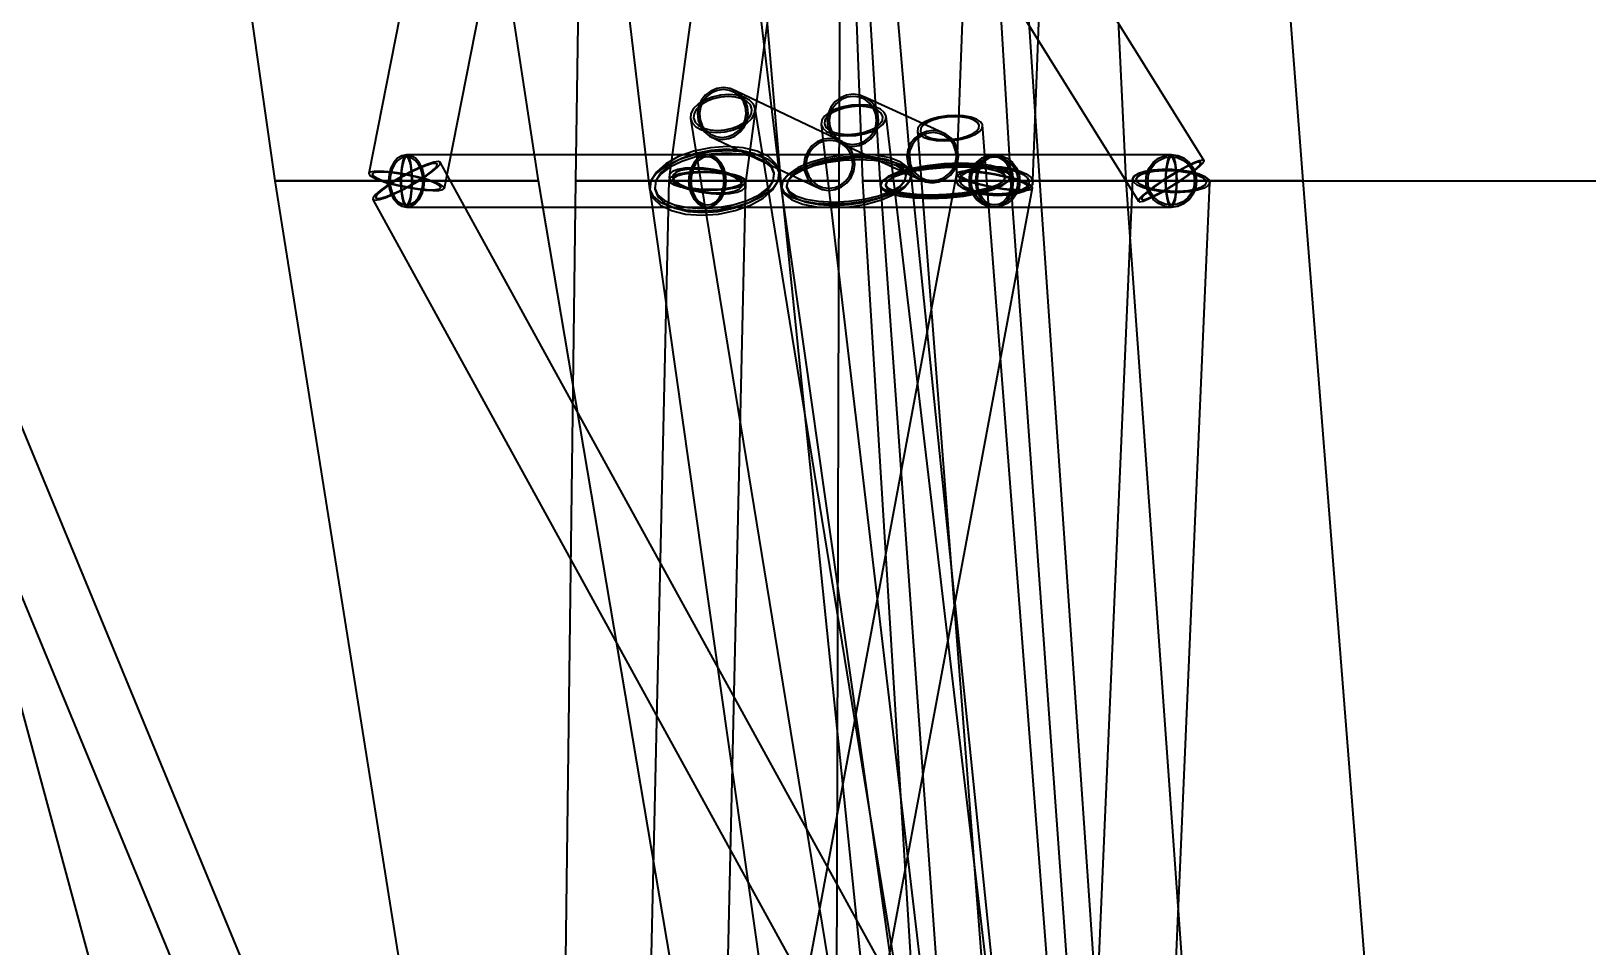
# Model space of a CAD drawing. Header units: millimetres. Extents: x -35150 to 1012618, y -518 to 497000.
# Drawn here: x 992087 to 1004184, y 19053 to 26165 of the extents above; entities that cross this region are included whole.
import ezdxf

# ---------------------------------------------------------------- set-up
doc = ezdxf.new("R2010")
doc.units = ezdxf.units.MM
doc.layers.add('D-STR-DIM', color=7, linetype='Continuous', lineweight=13)
doc.layers.add('D-STR-STRC', color=7, linetype='Continuous', lineweight=25)
doc.styles.add('OpenSansCondensed-Light', font='OpenSansCondensed-Light.ttf')
doc.styles.add('TOWER_UNICODE', font='Arial Unicode.ttf')
doc.dimstyles.new('EZDXF', dxfattribs={"dimtxt": 0.25, "dimasz": 0.175, "dimexe": 0.375, "dimexo": 0.125, "dimgap": 0.1, "dimtad": 1, "dimlfac": 100, "dimzin": 12, "dimdsep": 46, "dimtxsty": 'OpenSansCondensed-Light', "dimblk": 'ARCHTICK', "dimcen": 2.5, "dimazin": 3, "dimtfac": 0.5, "dimtmove": 2, "dimatfit": 3})

# ---------------------------------------------------------------- blocks, each defined once
blk = doc.blocks.new('_ARCHTICK')
at = {"color": 0, "linetype": 'BYBLOCK', "const_width": 0.15}
blk.add_lwpolyline([(-0.5, -0.5), (0.5, 0.5)], dxfattribs=at)

msp = doc.modelspace()

# ---------------------------------------------------------------- linework, layer by layer
at = {"layer": 'D-STR-STRC'}
for points in [[(992906.1, 37343.5), (1000696.3, 24843.5), (1000706.4, 24838), (1000733.2, 24843.5), (1000774.9, 24859.7), (1000828.7, 24885.4), (1000890.8, 24919), (1000957.1, 24958.1), (1001023, 25000), (1001084.1, 25041.9), (1001136.1, 25081), (1001175.5, 25114.6), (1001199.7, 25140.3), (1001207, 25156.5), (993416.9, 37656.5)], [(997175, 37557.4), (994711.6, 25057.4), (994720.2, 25042.8), (994748.3, 25025.3), (994793.9, 25006), (994854, 24986.4), (994924.5, 24967.7), (995000.5, 24951.2), (995076.9, 24938), (995148.5, 24929), (995210.3, 24924.9), (995258.3, 24925.9), (995289, 24932), (995300.5, 24942.6), (997763.9, 37442.6)], [(995410.1, 37439.6), (996895.9, 24939.6), (996920.3, 24883.4), (996977.4, 24835), (997063.3, 24798), (997172.2, 24774.7), (997296.6, 24766.7), (997428.1, 24774.7), (997557.7, 24798), (997676.6, 24835), (997776.6, 24883.4), (997851, 24939.6), (997894.7, 25000), (997904.7, 25060.4), (996418.9, 37560.4)], [(996845.1, 37453.9), (997919.7, 24953.9), (997942.7, 24910.9), (997998.7, 24873.9), (998083.8, 24845.6), (998192.1, 24827.8), (998316.4, 24821.7), (998448.1, 24827.8), (998578.2, 24845.6), (998698, 24873.9), (998799.2, 24910.9), (998874.9, 24953.9), (998920, 25000), (998931.3, 25046.1), (997856.8, 37546.1)], [(998748.7, 37551), (997051.6, 25051), (997049.4, 25026.4), (997067.4, 25000), (997104.3, 24973.6), (997157.6, 24949), (997223.8, 24927.9), (997298.2, 24911.7), (997375.9, 24901.6), (997451.4, 24898.1), (997519.8, 24901.6), (997576.2, 24911.7), (997616.9, 24927.9), (997639.2, 24949), (999336.2, 37449)], [(997936.9, 37468.9), (998689.8, 24968.9), (998709.4, 24941.1), (998762.3, 24917.2), (998844.8, 24899), (998951.3, 24887.7), (999074.5, 24884), (999206, 24888.2), (999336.9, 24900.1), (999458.3, 24918.8), (999561.9, 24943), (999640.5, 24971), (999689, 25001.1), (999703.9, 25031.1), (998951, 37531.1)], [(999751.7, 37500), (999278.8, 25000), (999295.7, 24970.8), (999331.8, 24943.7), (999384.7, 24920.3), (999450.7, 24902.4), (999525.3, 24891.1), (999603.5, 24887.3), (999679.9, 24891.1), (999749.4, 24902.4), (999807.1, 24920.3), (999849.2, 24943.7), (999872.8, 24970.8), (999876.2, 25000), (1000349.1, 37500)], [(999824.8, 12638.8), (997716.1, 25562.1), (997702.9, 25597.6), (997673.5, 25628), (997629.9, 25651.3), (997575, 25666), (997512.7, 25671), (997447.1, 25666), (997382.7, 25651.3), (997323.9, 25628), (997274.8, 25597.6), (997238.6, 25562.1), (997217.8, 25524.1), (997213.9, 25486.1), (999322.6, 12562.8)], [(1000245.9, 12700.4), (998734.2, 25502.5), (998721.1, 25531.8), (998691.7, 25557), (998648, 25576.3), (998593.1, 25588.4), (998530.5, 25592.5), (998464.7, 25588.4), (998400.1, 25576.3), (998341, 25557), (998291.6, 25531.8), (998255.2, 25502.5), (998234.2, 25471.1), (998230.1, 25439.6), (999741.9, 12637.5)], [(990546.6, 25315.2), (995755.8, 12704.9), (995760.1, 12701.6), (995780, 12704.9), (995814.3, 12714.8), (995860.5, 12730.4), (995915.6, 12750.8), (995975.8, 12774.5), (996036.9, 12800), (996094.9, 12825.5), (996145.8, 12849.2), (996186, 12869.6), (996212.9, 12885.2), (996224.7, 12895.1), (991015.4, 25505.3)], [(1000457.9, 12825.5), (999483.4, 25435.7), (999468.8, 25459.5), (999438.1, 25479.8), (999393.2, 25495.5), (999337.3, 25505.3), (999274.1, 25508.7), (999208, 25505.3), (999143.5, 25495.5), (999085, 25479.8), (999036.4, 25459.5), (999001, 25435.7), (998981.4, 25410.2), (998978.8, 25384.8), (999953.3, 12774.5)], [(999676.7, 12569), (997903.6, 25069), (997878.2, 25133.4), (997820.2, 25188.6), (997733.6, 25231), (997624.3, 25257.6), (997499.8, 25266.7), (997368.4, 25257.6), (997239.2, 25231), (997121, 25188.6), (997021.9, 25133.4), (996948.5, 25069), (996906, 25000), (996897.1, 24931), (998670.1, 12431)], [(1000212.9, 12553.7), (998930.6, 25053.7), (998906.9, 25103.7), (998850.3, 25146.6), (998764.8, 25179.6), (998656.2, 25200.3), (998531.9, 25207.4), (998400.3, 25200.3), (998270.4, 25179.6), (998151.1, 25146.6), (998050.5, 25103.7), (997975.4, 25053.7), (997931, 25000), (997920.4, 24946.3), (999202.6, 12446.3)], [(989886, 24868.3), (993266.9, 12368.3), (993282.8, 12363.1), (993331, 12367.3), (993408.3, 12380.5), (993509.3, 12401.8), (993627.3, 12429.9), (993754.1, 12462.7), (993881.1, 12498.1), (993999.8, 12533.6), (994101.9, 12566.8), (994180.5, 12595.4), (994230.3, 12617.6), (994247.8, 12631.7), (990867, 25131.7)], [(1002140, 12645.3), (995268.4, 25145.3), (995252.1, 25150.5), (995219.1, 25145.3), (995171.6, 25130.3), (995112.7, 25106.4), (995046.6, 25075.2), (994977.7, 25038.9), (994910.8, 25000), (994850.3, 24961.1), (994800.5, 24924.8), (994764.7, 24893.6), (994745.3, 24869.7), (994743.6, 24854.7), (1001615.3, 12354.7)], [(997359.4, 12494.4), (997645.3, 24994.4), (997634.1, 25013.1), (997603.3, 25030.9), (997554.9, 25046.6), (997492.3, 25059.1), (997419.6, 25067.6), (997341.8, 25071.5), (997264.3, 25070.5), (997192.3, 25064.7), (997130.8, 25054.5), (997083.9, 25040.6), (997054.8, 25023.9), (997045.5, 25005.6), (996759.6, 12505.6)], [(997541.1, 12445.8), (999872.6, 24945.8), (999863.8, 24961.1), (999835.5, 24979.1), (999789.7, 24998.4), (999729.4, 25017.9), (999658.7, 25036.2), (999582.5, 25052), (999506, 25064.3), (999434.3, 25072.1), (999372.4, 25075.1), (999324.5, 25073), (999293.8, 25065.8), (999282.5, 25054.2), (996951.1, 12554.2)], [(1000601.9, 12537.3), (999703.4, 25037.3), (999682.9, 25070.1), (999629.1, 25098.2), (999546, 25119.5), (999439, 25132.7), (999315.5, 25136.9), (999183.9, 25131.7), (999053.3, 25117.6), (998932.4, 25095.4), (998829.5, 25066.8), (998751.6, 25033.6), (998704.1, 24998.1), (998690.2, 24962.7), (999588.6, 12462.7)], [(1000709.6, 12485.6), (1001251.2, 24985.6), (1001243.3, 25009.1), (1001215.4, 25031.9), (1001169.6, 25052.6), (1001108.9, 25069.7), (1001037.5, 25082.1), (1000960.2, 25088.8), (1000882.4, 25089.5), (1000809.3, 25084.1), (1000745.9, 25073), (1000696.5, 25056.9), (1000664.4, 25036.9), (1000652, 25014.4), (1000110.3, 12514.4)]]:
    msp.add_lwpolyline(points, dxfattribs=at)
for points in [[(992199, 37500), (993981, 25000), (996031, 25000), (994124, 37500)], [(996320.4, 25000), (998370.4, 25000), (998431.9, 37500), (996506.9, 37500)], [(998079.9, 37500), (998552.5, 25000), (1000602.5, 25000), (1000004.9, 37500)], [(999087.9, 37500), (999926.6, 25000), (1001976.6, 25000), (1001012.9, 37500)], [(997217.8, 25524.1), (997213.9, 25486.1), (997227.1, 25450.7), (997256.5, 25420.2), (997300.1, 25396.9), (997354.9, 25382.2), (997417.3, 25377.2), (997482.9, 25382.2), (997547.2, 25396.9), (997606, 25420.2), (997655.2, 25450.7), (997691.4, 25486.1), (997712.1, 25524.1), (997716.1, 25562.1), (997702.9, 25597.6), (997673.5, 25628), (997629.9, 25651.3), (997575, 25666), (997512.7, 25671), (997447.1, 25666), (997382.7, 25651.3), (997323.9, 25628), (997274.8, 25597.6), (997238.6, 25562.1)], [(997242.1, 25524.1), (997238.6, 25489.8), (997250.5, 25457.9), (997277, 25430.5), (997316.3, 25409.4), (997365.8, 25396.2), (997422, 25391.7), (997481.1, 25396.2), (997539.2, 25409.4), (997592.1, 25430.5), (997636.5, 25457.9), (997669.1, 25489.8), (997687.8, 25524.1), (997691.4, 25558.4), (997679.5, 25590.3), (997653, 25617.8), (997613.6, 25638.8), (997564.2, 25652), (997508, 25656.5), (997448.8, 25652), (997390.8, 25638.8), (997337.8, 25617.8), (997293.5, 25590.3), (997260.8, 25558.4)], [(997267.5, 25524.1), (997272.9, 25471.8), (997291.4, 25423.1), (997321.8, 25381.3), (997361.9, 25349.2), (998190.5, 24953.8), (998237.6, 24933.6), (998288.6, 24926.8), (998340, 24933.6), (998388.2, 24953.8), (998429.9, 24985.9), (998462.4, 25027.8), (998483.4, 25076.5), (998491.5, 25128.7), (998486.1, 25181), (998467.6, 25229.7), (998437.2, 25271.6), (998397.1, 25303.7), (997568.5, 25699), (997521.4, 25719.2), (997470.4, 25726.1), (997419, 25719.2), (997370.9, 25699), (997329.1, 25666.9), (997296.6, 25625.1), (997275.6, 25576.4)], [(997267.5, 25524.1), (997272.9, 25471.8), (997291.4, 25423.1), (997321.8, 25381.3), (997361.9, 25349.2), (997409.1, 25329), (997460.1, 25322.1), (997511.4, 25329), (997559.6, 25349.2), (997601.4, 25381.3), (997633.8, 25423.1), (997654.8, 25471.8), (997662.9, 25524.1), (997657.5, 25576.4), (997639, 25625.1), (997608.7, 25666.9), (997568.5, 25699), (997521.4, 25719.2), (997470.4, 25726.1), (997419, 25719.2), (997370.9, 25699), (997329.1, 25666.9), (997296.6, 25625.1), (997275.6, 25576.4)], [(997283.1, 25524.1), (997288.1, 25476), (997305.1, 25431.1), (997333.1, 25392.5), (997370, 25363), (997413.5, 25344.4), (997460.5, 25338), (997507.8, 25344.4), (997552.2, 25363), (997590.6, 25392.5), (997620.6, 25431.1), (997639.9, 25476), (997647.3, 25524.1), (997642.4, 25572.3), (997625.3, 25617.1), (997597.4, 25655.7), (997560.4, 25685.3), (997517, 25703.8), (997470, 25710.2), (997422.7, 25703.8), (997378.3, 25685.3), (997339.8, 25655.7), (997309.9, 25617.1), (997290.5, 25572.3)], [(998276.9, 25471), (998283, 25418.6), (998302.2, 25369.7), (998333.4, 25327.8), (998374.4, 25295.6), (998994.6, 25013.6), (999042.5, 24993.3), (999094.2, 24986.4), (999146, 24993.3), (999194.6, 25013.6), (999236.4, 25045.8), (999268.8, 25087.7), (999289.5, 25136.6), (999297.1, 25189), (999291, 25241.4), (999271.7, 25290.2), (999240.6, 25332.2), (999199.6, 25364.4), (998579.4, 25646.4), (998531.4, 25666.6), (998479.8, 25673.5), (998427.9, 25666.6), (998379.4, 25646.4), (998337.5, 25614.2), (998305.1, 25572.2), (998284.5, 25523.4)], [(998276.9, 25471), (998283, 25418.6), (998302.2, 25369.7), (998333.4, 25327.8), (998374.4, 25295.6), (998422.3, 25275.3), (998473.9, 25268.4), (998525.8, 25275.3), (998574.3, 25295.6), (998616.2, 25327.8), (998648.6, 25369.7), (998669.2, 25418.6), (998676.8, 25471), (998670.8, 25523.4), (998651.5, 25572.2), (998620.3, 25614.2), (998579.4, 25646.4), (998531.4, 25666.6), (998479.8, 25673.5), (998427.9, 25666.6), (998379.4, 25646.4), (998337.5, 25614.2), (998305.1, 25572.2), (998284.5, 25523.4)], [(998292.6, 25471), (998298.2, 25422.7), (998316, 25377.7), (998344.7, 25339), (998382.4, 25309.4), (998426.6, 25290.7), (998474.2, 25284.4), (998521.9, 25290.7), (998566.6, 25309.4), (998605.2, 25339), (998635.1, 25377.7), (998654.1, 25422.7), (998661.1, 25471), (998655.5, 25519.3), (998637.7, 25564.3), (998609, 25602.9), (998571.3, 25632.6), (998527.1, 25651.2), (998479.5, 25657.6), (998431.8, 25651.2), (998387.1, 25632.6), (998348.5, 25602.9), (998318.7, 25564.3), (998299.6, 25519.3)], [(998234.2, 25471.1), (998230.1, 25439.6), (998243.2, 25410.3), (998272.6, 25385.2), (998316.3, 25365.9), (998371.3, 25353.7), (998433.8, 25349.6), (998499.6, 25353.7), (998564.2, 25365.9), (998623.3, 25385.2), (998672.7, 25410.3), (998709.1, 25439.6), (998730.1, 25471.1), (998734.2, 25502.5), (998721.1, 25531.8), (998691.7, 25557), (998648, 25576.3), (998593.1, 25588.4), (998530.5, 25592.5), (998464.7, 25588.4), (998400.1, 25576.3), (998341, 25557), (998291.6, 25531.8), (998255.2, 25502.5)], [(998258.6, 25471.1), (998254.9, 25442.7), (998266.8, 25416.3), (998293.2, 25393.6), (998332.6, 25376.2), (998382.2, 25365.3), (998438.5, 25361.6), (998497.9, 25365.3), (998556.2, 25376.2), (998609.4, 25393.6), (998654, 25416.3), (998686.8, 25442.7), (998705.7, 25471.1), (998709.4, 25499.4), (998697.6, 25525.8), (998671.1, 25548.5), (998631.7, 25565.9), (998582.1, 25576.9), (998525.8, 25580.6), (998466.4, 25576.9), (998408.2, 25565.9), (998354.9, 25548.5), (998310.4, 25525.8), (998277.5, 25499.4)], [(998981.4, 25410.2), (998978.8, 25384.8), (998993.3, 25361), (999024.1, 25340.7), (999068.9, 25325), (999124.8, 25315.2), (999188, 25311.8), (999254.1, 25315.2), (999318.6, 25325), (999377.2, 25340.7), (999425.7, 25361), (999461.1, 25384.8), (999480.7, 25410.2), (999483.4, 25435.7), (999468.8, 25459.5), (999438.1, 25479.8), (999393.2, 25495.5), (999337.3, 25505.3), (999274.1, 25508.7), (999208, 25505.3), (999143.5, 25495.5), (999085, 25479.8), (999036.4, 25459.5), (999001, 25435.7)], [(999006, 25410.2), (999003.6, 25387.3), (999016.7, 25365.9), (999044.4, 25347.5), (999084.9, 25333.4), (999135.3, 25324.5), (999192.2, 25321.5), (999251.8, 25324.5), (999310, 25333.4), (999362.8, 25347.5), (999406.6, 25365.9), (999438.4, 25387.3), (999456.2, 25410.2), (999458.5, 25433.2), (999445.4, 25454.6), (999417.7, 25473), (999377.2, 25487.1), (999326.8, 25495.9), (999269.9, 25499), (999210.3, 25495.9), (999152.1, 25487.1), (999099.3, 25473), (999055.5, 25454.6), (999023.7, 25433.2)], [(998096.1, 25128.7), (998101.5, 25076.5), (998120, 25027.8), (998150.3, 24985.9), (998190.5, 24953.8), (998237.6, 24933.6), (998288.6, 24926.8), (998340, 24933.6), (998388.2, 24953.8), (998429.9, 24985.9), (998462.4, 25027.8), (998483.4, 25076.5), (998491.5, 25128.7), (998486.1, 25181), (998467.6, 25229.7), (998437.2, 25271.6), (998397.1, 25303.7), (998349.9, 25323.8), (998298.9, 25330.7), (998247.6, 25323.8), (998199.4, 25303.7), (998157.6, 25271.6), (998125.2, 25229.7), (998104.2, 25181)], [(998111.7, 25128.7), (998116.6, 25080.6), (998133.7, 25035.7), (998161.6, 24997.2), (998198.6, 24967.6), (998242.1, 24949), (998289, 24942.7), (998336.3, 24949), (998380.7, 24967.6), (998419.2, 24997.2), (998449.1, 25035.7), (998468.5, 25080.6), (998475.9, 25128.7), (998470.9, 25176.9), (998453.9, 25221.8), (998425.9, 25260.3), (998389, 25289.9), (998345.5, 25308.5), (998298.5, 25314.8), (998251.2, 25308.5), (998206.8, 25289.9), (998168.4, 25260.3), (998138.4, 25221.8), (998119.1, 25176.9)], [(998897.1, 25189), (998903.2, 25136.6), (998922.5, 25087.7), (998953.7, 25045.8), (998994.6, 25013.6), (999042.5, 24993.3), (999094.2, 24986.4), (999146, 24993.3), (999194.6, 25013.6), (999236.4, 25045.8), (999268.8, 25087.7), (999289.5, 25136.6), (999297.1, 25189), (999291, 25241.4), (999271.7, 25290.2), (999240.6, 25332.2), (999199.6, 25364.4), (999151.7, 25384.6), (999100, 25391.5), (999048.2, 25384.6), (998999.6, 25364.4), (998957.8, 25332.2), (998925.4, 25290.2), (998904.7, 25241.4)], [(998912.9, 25189), (998918.5, 25140.7), (998936.2, 25095.7), (998964.9, 25057), (999002.7, 25027.4), (999046.8, 25008.7), (999094.4, 25002.4), (999142.2, 25008.7), (999186.9, 25027.4), (999225.5, 25057), (999255.3, 25095.7), (999274.4, 25140.7), (999281.3, 25189), (999275.7, 25237.3), (999258, 25282.3), (999229.3, 25320.9), (999191.5, 25350.6), (999147.4, 25369.2), (999099.8, 25375.6), (999052, 25369.2), (999007.3, 25350.6), (998968.7, 25320.9), (998938.9, 25282.3), (998919.9, 25237.3)], [(994865.7, 25000), (994870.5, 24947.4), (994884.5, 24898.4), (994906.8, 24856.3), (994935.9, 24824), (994969.7, 24803.7), (995006, 24796.8), (997345.4, 24796.8), (997381.7, 24803.7), (997415.5, 24824), (997444.6, 24856.3), (997466.9, 24898.4), (997480.9, 24947.4), (997485.6, 25000), (997480.9, 25052.6), (997466.9, 25101.6), (997444.6, 25143.7), (997415.5, 25176), (997381.7, 25196.3), (997345.4, 25203.2), (995006, 25203.2), (994969.7, 25196.3), (994935.9, 25176), (994906.8, 25143.7), (994884.5, 25101.6), (994870.5, 25052.6)], [(994865.7, 25000), (994870.5, 24947.4), (994884.5, 24898.4), (994906.8, 24856.3), (994935.9, 24824), (994969.7, 24803.7), (995006, 24796.8), (995042.3, 24803.7), (995076.2, 24824), (995105.2, 24856.3), (995127.5, 24898.4), (995141.5, 24947.4), (995146.3, 25000), (995141.5, 25052.6), (995127.5, 25101.6), (995105.2, 25143.7), (995076.2, 25176), (995042.3, 25196.3), (995006, 25203.2), (994969.7, 25196.3), (994935.9, 25176), (994906.8, 25143.7), (994884.5, 25101.6), (994870.5, 25052.6)], [(994876.8, 25000), (994881.2, 24951.5), (994894.1, 24906.4), (994914.6, 24867.6), (994941.4, 24837.9), (994972.6, 24819.2), (995006, 24812.8), (995039.5, 24819.2), (995070.6, 24837.9), (995097.4, 24867.6), (995117.9, 24906.4), (995130.8, 24951.5), (995135.3, 25000), (995130.8, 25048.5), (995117.9, 25093.6), (995097.4, 25132.4), (995070.6, 25162.1), (995039.5, 25180.8), (995006, 25187.2), (994972.6, 25180.8), (994941.4, 25162.1), (994914.6, 25132.4), (994894.1, 25093.6), (994881.2, 25048.5)], [(994960.3, 25000), (994961.8, 24947.4), (994966.4, 24898.4), (994973.7, 24856.3), (994983.1, 24824), (994994.2, 24803.7), (995006, 24796.8), (1000951.6, 24796.8), (1000963.5, 24803.7), (1000974.5, 24824), (1000984, 24856.3), (1000991.2, 24898.4), (1000995.8, 24947.4), (1000997.4, 25000), (1000995.8, 25052.6), (1000991.2, 25101.6), (1000984, 25143.7), (1000974.5, 25176), (1000963.5, 25196.3), (1000951.6, 25203.2), (995006, 25203.2), (994994.2, 25196.3), (994983.1, 25176), (994973.7, 25143.7), (994966.4, 25101.6), (994961.8, 25052.6)], [(994960.3, 25000), (994961.8, 24947.4), (994966.4, 24898.4), (994973.7, 24856.3), (994983.1, 24824), (994994.2, 24803.7), (995006, 24796.8), (995017.9, 24803.7), (995028.9, 24824), (995038.4, 24856.3), (995045.6, 24898.4), (995050.2, 24947.4), (995051.8, 25000), (995050.2, 25052.6), (995045.6, 25101.6), (995038.4, 25143.7), (995028.9, 25176), (995017.9, 25196.3), (995006, 25203.2), (994994.2, 25196.3), (994983.1, 25176), (994973.7, 25143.7), (994966.4, 25101.6), (994961.8, 25052.6)], [(994963.9, 25000), (994965.3, 24951.5), (994969.5, 24906.4), (994976.2, 24867.6), (994984.9, 24837.9), (994995.1, 24819.2), (995006, 24812.8), (995016.9, 24819.2), (995027.1, 24837.9), (995035.8, 24867.6), (995042.5, 24906.4), (995046.7, 24951.5), (995048.2, 25000), (995046.7, 25048.5), (995042.5, 25093.6), (995035.8, 25132.4), (995027.1, 25162.1), (995016.9, 25180.8), (995006, 25187.2), (994995.1, 25180.8), (994984.9, 25162.1), (994976.2, 25132.4), (994969.5, 25093.6), (994965.3, 25048.5)], [(996906, 25000), (996895.9, 24939.6), (996920.3, 24883.4), (996977.4, 24835), (997063.3, 24798), (997172.2, 24774.7), (997296.6, 24766.7), (997428.1, 24774.7), (997557.7, 24798), (997676.6, 24835), (997776.6, 24883.4), (997851, 24939.6), (997894.7, 25000), (997904.7, 25060.4), (997880.4, 25116.6), (997823.3, 25165), (997737.4, 25202), (997628.5, 25225.3), (997504.1, 25233.3), (997372.6, 25225.3), (997243, 25202), (997124.1, 25165), (997024.1, 25116.6), (996949.7, 25060.4)], [(996906, 25000), (996897.1, 24931), (996922.5, 24866.6), (996980.5, 24811.4), (997067.1, 24769), (997176.4, 24742.4), (997300.9, 24733.3), (997432.3, 24742.4), (997561.4, 24769), (997679.6, 24811.4), (997778.8, 24866.6), (997852.2, 24931), (997894.7, 25000), (997903.6, 25069), (997878.2, 25133.4), (997820.2, 25188.6), (997733.6, 25231), (997624.3, 25257.6), (997499.8, 25266.7), (997368.4, 25257.6), (997239.2, 25231), (997121, 25188.6), (997021.9, 25133.4), (996948.5, 25069)], [(996944.9, 25000), (996935.7, 24944.4), (996958.1, 24892.5), (997010.7, 24848), (997089.8, 24813.9), (997190.1, 24792.4), (997304.8, 24785.1), (997425.9, 24792.4), (997545.3, 24813.9), (997654.8, 24848), (997747, 24892.5), (997815.5, 24944.4), (997855.8, 25000), (997865, 25055.6), (997842.6, 25107.5), (997790, 25152), (997710.9, 25186.1), (997610.6, 25207.6), (997495.9, 25214.9), (997374.8, 25207.6), (997255.4, 25186.1), (997145.9, 25152), (997053.7, 25107.5), (996985.1, 25055.6)], [(996944.9, 25000), (996936.7, 24936.4), (996960.1, 24877.1), (997013.5, 24826.3), (997093.3, 24787.2), (997194, 24762.7), (997308.8, 24754.3), (997429.8, 24762.7), (997548.8, 24787.2), (997657.6, 24826.3), (997749, 24877.1), (997816.6, 24936.4), (997855.8, 25000), (997864, 25063.6), (997840.6, 25122.9), (997787.2, 25173.7), (997707.4, 25212.8), (997606.7, 25237.3), (997491.9, 25245.7), (997370.9, 25237.3), (997251.9, 25212.8), (997143, 25173.7), (997051.7, 25122.9), (996984.1, 25063.6)], [(997198.4, 25000), (997203.4, 24947.4), (997218.1, 24898.4), (997241.4, 24856.3), (997271.9, 24824), (997307.3, 24803.7), (997345.4, 24796.8), (999577.5, 24796.8), (999615.6, 24803.7), (999651, 24824), (999681.5, 24856.3), (999704.9, 24898.4), (999719.5, 24947.4), (999724.5, 25000), (999719.5, 25052.6), (999704.9, 25101.6), (999681.5, 25143.7), (999651, 25176), (999615.6, 25196.3), (999577.5, 25203.2), (997345.4, 25203.2), (997307.3, 25196.3), (997271.9, 25176), (997241.4, 25143.7), (997218.1, 25101.6), (997203.4, 25052.6)], [(997198.4, 25000), (997203.4, 24947.4), (997218.1, 24898.4), (997241.4, 24856.3), (997271.9, 24824), (997307.3, 24803.7), (997345.4, 24796.8), (997383.4, 24803.7), (997418.9, 24824), (997449.3, 24856.3), (997472.7, 24898.4), (997487.4, 24947.4), (997492.4, 25000), (997487.4, 25052.6), (997472.7, 25101.6), (997449.3, 25143.7), (997418.9, 25176), (997383.4, 25196.3), (997345.4, 25203.2), (997307.3, 25196.3), (997271.9, 25176), (997241.4, 25143.7), (997218.1, 25101.6), (997203.4, 25052.6)], [(997205.1, 25000), (997209.9, 24947.4), (997223.9, 24898.4), (997246.2, 24856.3), (997275.2, 24824), (997309.1, 24803.7), (997345.4, 24796.8), (997381.7, 24803.7), (997415.5, 24824), (997444.6, 24856.3), (997466.9, 24898.4), (997480.9, 24947.4), (997485.6, 25000), (997480.9, 25052.6), (997466.9, 25101.6), (997444.6, 25143.7), (997415.5, 25176), (997381.7, 25196.3), (997345.4, 25203.2), (997309.1, 25196.3), (997275.2, 25176), (997246.2, 25143.7), (997223.9, 25101.6), (997209.9, 25052.6)], [(997209.9, 25000), (997214.5, 24951.5), (997228.1, 24906.4), (997249.6, 24867.6), (997277.7, 24837.9), (997310.3, 24819.2), (997345.4, 24812.8), (997380.4, 24819.2), (997413.1, 24837.9), (997441.1, 24867.6), (997462.7, 24906.4), (997476.2, 24951.5), (997480.8, 25000), (997476.2, 25048.5), (997462.7, 25093.6), (997441.1, 25132.4), (997413.1, 25162.1), (997380.4, 25180.8), (997345.4, 25187.2), (997310.3, 25180.8), (997277.7, 25162.1), (997249.6, 25132.4), (997228.1, 25093.6), (997214.5, 25048.5)], [(997216.1, 25000), (997220.5, 24951.5), (997233.5, 24906.4), (997254, 24867.6), (997280.8, 24837.9), (997311.9, 24819.2), (997345.4, 24812.8), (997378.8, 24819.2), (997410, 24837.9), (997436.8, 24867.6), (997457.3, 24906.4), (997470.2, 24951.5), (997474.6, 25000), (997470.2, 25048.5), (997457.3, 25093.6), (997436.8, 25132.4), (997410, 25162.1), (997378.8, 25180.8), (997345.4, 25187.2), (997311.9, 25180.8), (997280.8, 25162.1), (997254, 25132.4), (997233.5, 25093.6), (997220.5, 25048.5)], [(997931, 25000), (997919.7, 24953.9), (997942.7, 24910.9), (997998.7, 24873.9), (998083.8, 24845.6), (998192.1, 24827.8), (998316.4, 24821.7), (998448.1, 24827.8), (998578.2, 24845.6), (998698, 24873.9), (998799.2, 24910.9), (998874.9, 24953.9), (998920, 25000), (998931.3, 25046.1), (998908.3, 25089.1), (998852.3, 25126.1), (998767.2, 25154.4), (998658.9, 25172.2), (998534.6, 25178.3), (998402.9, 25172.2), (998272.8, 25154.4), (998153, 25126.1), (998051.8, 25089.1), (997976.1, 25046.1)], [(997931, 25000), (997920.4, 24946.3), (997944.1, 24896.3), (998000.7, 24853.4), (998086.2, 24820.4), (998194.8, 24799.7), (998319.1, 24792.6), (998450.7, 24799.7), (998580.6, 24820.4), (998699.9, 24853.4), (998800.5, 24896.3), (998875.6, 24946.3), (998920, 25000), (998930.6, 25053.7), (998906.9, 25103.7), (998850.3, 25146.6), (998764.8, 25179.6), (998656.2, 25200.3), (998531.9, 25207.4), (998400.3, 25200.3), (998270.4, 25179.6), (998151.1, 25146.6), (998050.5, 25103.7), (997975.4, 25053.7)], [(997970, 25000), (997959.5, 24957.5), (997980.7, 24917.9), (998032.3, 24883.9), (998110.7, 24857.8), (998210.5, 24841.4), (998325, 24835.8), (998446.3, 24841.4), (998566.2, 24857.8), (998676.5, 24883.9), (998769.7, 24917.9), (998839.5, 24957.5), (998881, 25000), (998891.5, 25042.5), (998870.3, 25082.1), (998818.7, 25116.1), (998740.3, 25142.2), (998640.5, 25158.6), (998526, 25164.2), (998404.7, 25158.6), (998284.8, 25142.2), (998174.5, 25116.1), (998081.3, 25082.1), (998011.5, 25042.5)], [(997970, 25000), (997960.1, 24950.5), (997982, 24904.5), (998034.1, 24864.9), (998112.9, 24834.5), (998212.9, 24815.4), (998327.5, 24808.9), (998448.7, 24815.4), (998568.4, 24834.5), (998678.3, 24864.9), (998771, 24904.5), (998840.1, 24950.5), (998881, 25000), (998890.9, 25049.4), (998869, 25095.5), (998816.9, 25135.1), (998738.1, 25165.5), (998638.1, 25184.6), (998523.5, 25191.1), (998402.3, 25184.6), (998282.6, 25165.5), (998172.7, 25135.1), (998080, 25095.5), (998010.9, 25049.4)], [(999379.6, 25000), (999386.3, 24947.4), (999406.1, 24898.4), (999437.5, 24856.3), (999478.5, 24824), (999526.3, 24803.7), (999577.5, 24796.8), (1000951.6, 24796.8), (1001002.9, 24803.7), (1001050.6, 24824), (1001091.6, 24856.3), (1001123.1, 24898.4), (1001142.9, 24947.4), (1001149.6, 25000), (1001142.9, 25052.6), (1001123.1, 25101.6), (1001091.6, 25143.7), (1001050.6, 25176), (1001002.9, 25196.3), (1000951.6, 25203.2), (999577.5, 25203.2), (999526.3, 25196.3), (999478.5, 25176), (999437.5, 25143.7), (999406.1, 25101.6), (999386.3, 25052.6)], [(999775.5, 25000), (999768.8, 24947.4), (999749, 24898.4), (999717.5, 24856.3), (999676.5, 24824), (999628.8, 24803.7), (999577.5, 24796.8), (999526.3, 24803.7), (999478.5, 24824), (999437.5, 24856.3), (999406.1, 24898.4), (999386.3, 24947.4), (999379.6, 25000), (999386.3, 25052.6), (999406.1, 25101.6), (999437.5, 25143.7), (999478.5, 25176), (999526.3, 25196.3), (999577.5, 25203.2), (999628.8, 25196.3), (999676.5, 25176), (999717.5, 25143.7), (999749, 25101.6), (999768.8, 25052.6)], [(999759.9, 25000), (999753.7, 24951.5), (999735.5, 24906.4), (999706.5, 24867.6), (999668.7, 24837.9), (999624.7, 24819.2), (999577.5, 24812.8), (999530.3, 24819.2), (999486.3, 24837.9), (999448.6, 24867.6), (999419.6, 24906.4), (999401.4, 24951.5), (999395.1, 25000), (999401.4, 25048.5), (999419.6, 25093.6), (999448.6, 25132.4), (999486.3, 25162.1), (999530.3, 25180.8), (999577.5, 25187.2), (999624.7, 25180.8), (999668.7, 25162.1), (999706.5, 25132.4), (999735.5, 25093.6), (999753.7, 25048.5)], [(999430.5, 25000), (999435.5, 24947.4), (999450.2, 24898.4), (999473.6, 24856.3), (999504, 24824), (999539.5, 24803.7), (999577.5, 24796.8), (999615.6, 24803.7), (999651, 24824), (999681.5, 24856.3), (999704.9, 24898.4), (999719.5, 24947.4), (999724.5, 25000), (999719.5, 25052.6), (999704.9, 25101.6), (999681.5, 25143.7), (999651, 25176), (999615.6, 25196.3), (999577.5, 25203.2), (999539.5, 25196.3), (999504, 25176), (999473.6, 25143.7), (999450.2, 25101.6), (999435.5, 25052.6)], [(999442.1, 25000), (999446.7, 24951.5), (999460.2, 24906.4), (999481.8, 24867.6), (999509.8, 24837.9), (999542.5, 24819.2), (999577.5, 24812.8), (999612.6, 24819.2), (999645.3, 24837.9), (999673.3, 24867.6), (999694.8, 24906.4), (999708.4, 24951.5), (999713, 25000), (999708.4, 25048.5), (999694.8, 25093.6), (999673.3, 25132.4), (999645.3, 25162.1), (999612.6, 25180.8), (999577.5, 25187.2), (999542.5, 25180.8), (999509.8, 25162.1), (999481.8, 25132.4), (999460.2, 25093.6), (999446.7, 25048.5)], [(1000880.2, 25000), (1000819.2, 24958.1), (1000767.2, 24919), (1000727.7, 24885.4), (1000703.5, 24859.7), (1000696.3, 24843.5), (1000706.4, 24838), (1000733.2, 24843.5), (1000774.9, 24859.7), (1000828.7, 24885.4), (1000890.8, 24919), (1000957.1, 24958.1), (1001023, 25000), (1001084.1, 25041.9), (1001136.1, 25081), (1001175.5, 25114.6), (1001199.7, 25140.3), (1001207, 25156.5), (1001196.9, 25162), (1001170, 25156.5), (1001128.3, 25140.3), (1001074.5, 25114.6), (1001012.4, 25081), (1000946.1, 25041.9)], [(1001149.6, 25000), (1001142.9, 24947.4), (1001123.1, 24898.4), (1001091.6, 24856.3), (1001050.6, 24824), (1001002.9, 24803.7), (1000951.6, 24796.8), (1000900.4, 24803.7), (1000852.6, 24824), (1000811.6, 24856.3), (1000780.2, 24898.4), (1000760.4, 24947.4), (1000753.6, 25000), (1000760.4, 25052.6), (1000780.2, 25101.6), (1000811.6, 25143.7), (1000852.6, 25176), (1000900.4, 25196.3), (1000951.6, 25203.2), (1001002.9, 25196.3), (1001050.6, 25176), (1001091.6, 25143.7), (1001123.1, 25101.6), (1001142.9, 25052.6)], [(1001134, 25000), (1001127.8, 24951.5), (1001109.6, 24906.4), (1001080.6, 24867.6), (1001042.8, 24837.9), (1000998.8, 24819.2), (1000951.6, 24812.8), (1000904.4, 24819.2), (1000860.4, 24837.9), (1000822.6, 24867.6), (1000793.7, 24906.4), (1000775.4, 24951.5), (1000769.2, 25000), (1000775.4, 25048.5), (1000793.7, 25093.6), (1000822.6, 25132.4), (1000860.4, 25162.1), (1000904.4, 25180.8), (1000951.6, 25187.2), (1000998.8, 25180.8), (1001042.8, 25162.1), (1001080.6, 25132.4), (1001109.6, 25093.6), (1001127.8, 25048.5)], [(1000905.9, 25000), (1000907.4, 24947.4), (1000912, 24898.4), (1000919.3, 24856.3), (1000928.7, 24824), (1000939.8, 24803.7), (1000951.6, 24796.8), (1000963.5, 24803.7), (1000974.5, 24824), (1000984, 24856.3), (1000991.2, 24898.4), (1000995.8, 24947.4), (1000997.4, 25000), (1000995.8, 25052.6), (1000991.2, 25101.6), (1000984, 25143.7), (1000974.5, 25176), (1000963.5, 25196.3), (1000951.6, 25203.2), (1000939.8, 25196.3), (1000928.7, 25176), (1000919.3, 25143.7), (1000912, 25101.6), (1000907.4, 25052.6)], [(1000909.5, 25000), (1000910.9, 24951.5), (1000915.1, 24906.4), (1000921.8, 24867.6), (1000930.5, 24837.9), (1000940.7, 24819.2), (1000951.6, 24812.8), (1000962.5, 24819.2), (1000972.7, 24837.9), (1000981.4, 24867.6), (1000988.1, 24906.4), (1000992.3, 24951.5), (1000993.8, 25000), (1000992.3, 25048.5), (1000988.1, 25093.6), (1000981.4, 25132.4), (1000972.7, 25162.1), (1000962.5, 25180.8), (1000951.6, 25187.2), (1000940.7, 25180.8), (1000930.5, 25162.1), (1000921.8, 25132.4), (1000915.1, 25093.6), (1000910.9, 25048.5)], [(995218.1, 24994), (995158, 25013.6), (995087.5, 25032.3), (995011.5, 25048.8), (994935.1, 25062), (994863.6, 25071), (994801.7, 25075.1), (994753.8, 25074.1), (994723, 25068), (994711.6, 25057.4), (994720.2, 25042.8), (994748.3, 25025.3), (994793.9, 25006), (994854, 24986.4), (994924.5, 24967.7), (995000.5, 24951.2), (995076.9, 24938), (995148.5, 24929), (995210.3, 24924.9), (995258.3, 24925.9), (995289, 24932), (995300.5, 24942.6), (995291.9, 24957.2), (995263.8, 24974.7)], [(995198.3, 24994.5), (995143.8, 25012.3), (995079.9, 25029.3), (995011, 25044.3), (994941.7, 25056.2), (994876.9, 25064.3), (994820.8, 25068.1), (994777.3, 25067.2), (994749.5, 25061.7), (994739.1, 25052), (994746.9, 25038.8), (994772.3, 25022.9), (994813.7, 25005.5), (994868.2, 24987.7), (994932.1, 24970.7), (995001, 24955.7), (995070.3, 24943.8), (995135.2, 24935.7), (995191.3, 24931.9), (995234.7, 24932.8), (995262.6, 24938.3), (995273, 24948), (995265.2, 24961.2), (995239.7, 24977.1)], [(994910.8, 25000), (994850.3, 24961.1), (994800.5, 24924.8), (994764.7, 24893.6), (994745.3, 24869.7), (994743.6, 24854.7), (994759.9, 24849.5), (994792.9, 24854.7), (994840.5, 24869.7), (994899.3, 24893.6), (994965.4, 24924.8), (995034.3, 24961.1), (995101.2, 25000), (995161.7, 25038.9), (995211.5, 25075.2), (995247.4, 25106.4), (995266.8, 25130.3), (995268.4, 25145.3), (995252.1, 25150.5), (995219.1, 25145.3), (995171.6, 25130.3), (995112.7, 25106.4), (995046.6, 25075.2), (994977.7, 25038.9)], [(994919.7, 25000), (994864.9, 24964.7), (994819.7, 24931.8), (994787.2, 24903.5), (994769.6, 24881.9), (994768.1, 24868.2), (994782.9, 24863.6), (994812.8, 24868.2), (994855.9, 24881.9), (994909.3, 24903.5), (994969.2, 24931.8), (995031.7, 24964.7), (995092.4, 25000), (995147.2, 25035.3), (995192.4, 25068.2), (995224.9, 25096.5), (995242.4, 25118.1), (995243.9, 25131.8), (995229.2, 25136.4), (995199.2, 25131.8), (995156.1, 25118.1), (995102.8, 25096.5), (995042.8, 25068.2), (994980.4, 25035.3)], [(997554.9, 25046.6), (997492.3, 25059.1), (997419.6, 25067.6), (997341.8, 25071.5), (997264.3, 25070.5), (997192.3, 25064.7), (997130.8, 25054.5), (997083.9, 25040.6), (997054.8, 25023.9), (997045.5, 25005.6), (997056.6, 24986.9), (997087.4, 24969.1), (997135.8, 24953.4), (997198.5, 24940.9), (997271.2, 24932.4), (997348.9, 24928.5), (997426.4, 24929.5), (997498.4, 24935.3), (997559.9, 24945.5), (997606.9, 24959.4), (997636, 24976.1), (997645.3, 24994.4), (997634.1, 25013.1), (997603.3, 25030.9)], [(997067.4, 25000), (997104.3, 24973.6), (997157.6, 24949), (997223.8, 24927.9), (997298.2, 24911.7), (997375.9, 24901.6), (997451.4, 24898.1), (997519.8, 24901.6), (997576.2, 24911.7), (997616.9, 24927.9), (997639.2, 24949), (997641.3, 24973.6), (997623.4, 25000), (997586.5, 25026.4), (997533.1, 25051), (997467, 25072.1), (997392.5, 25088.3), (997314.9, 25098.4), (997239.3, 25101.9), (997171, 25098.4), (997114.5, 25088.3), (997073.8, 25072.1), (997051.6, 25051), (997049.4, 25026.4)], [(997535.4, 25042.2), (997478.5, 25053.6), (997412.6, 25061.3), (997342.2, 25064.8), (997271.9, 25063.9), (997206.6, 25058.7), (997150.8, 25049.4), (997108.3, 25036.8), (997081.9, 25021.7), (997073.5, 25005.1), (997083.6, 24988.1), (997111.5, 24972), (997155.4, 24957.8), (997212.2, 24946.4), (997278.1, 24938.7), (997348.6, 24935.2), (997418.9, 24936.1), (997484.1, 24941.3), (997539.9, 24950.5), (997582.5, 24963.2), (997608.9, 24978.3), (997617.3, 24994.9), (997607.2, 25011.9), (997579.2, 25028)], [(997093.3, 25000), (997126.8, 24976.1), (997175.2, 24953.8), (997235.1, 24934.7), (997302.6, 24920), (997373, 24910.7), (997441.5, 24907.6), (997503.5, 24910.7), (997554.7, 24920), (997591.6, 24934.7), (997611.7, 24953.8), (997613.7, 24976.1), (997597.4, 25000), (997563.9, 25023.9), (997515.6, 25046.2), (997455.6, 25065.3), (997388.1, 25080), (997317.7, 25089.3), (997249.2, 25092.4), (997187.3, 25089.3), (997136.1, 25080), (997099.1, 25065.3), (997079, 25046.2), (997077, 25023.9)], [(999548.9, 25101), (999442.4, 25112.3), (999319.2, 25116), (999187.6, 25111.8), (999056.7, 25099.9), (998935.4, 25081.2), (998831.8, 25057), (998753.1, 25029), (998704.7, 24998.9), (998689.8, 24968.9), (998709.4, 24941.1), (998762.3, 24917.2), (998844.8, 24899), (998951.3, 24887.7), (999074.5, 24884), (999206, 24888.2), (999336.9, 24900.1), (999458.3, 24918.8), (999561.9, 24943), (999640.5, 24971), (999689, 25001.1), (999703.9, 25031.1), (999684.2, 25058.9), (999631.3, 25082.8)], [(999546, 25119.5), (999439, 25132.7), (999315.5, 25136.9), (999183.9, 25131.7), (999053.3, 25117.6), (998932.4, 25095.4), (998829.5, 25066.8), (998751.6, 25033.6), (998704.1, 24998.1), (998690.2, 24962.7), (998710.8, 24929.9), (998764.5, 24901.8), (998847.7, 24880.5), (998954.7, 24867.3), (999078.1, 24863.1), (999209.7, 24868.3), (999340.4, 24882.4), (999461.3, 24904.6), (999564.2, 24933.2), (999642, 24966.4), (999689.5, 25001.9), (999703.4, 25037.3), (999682.9, 25070.1), (999629.1, 25098.2)], [(999521.1, 25093), (999423.1, 25103.5), (999309.6, 25106.9), (999188.4, 25103), (999067.8, 25092), (998955.9, 25074.8), (998860.5, 25052.6), (998788.1, 25026.7), (998743.4, 24999), (998729.7, 24971.4), (998747.8, 24945.7), (998796.5, 24923.7), (998872.5, 24907), (998970.6, 24896.5), (999084.1, 24893.1), (999205.3, 24897), (999325.9, 24908), (999437.7, 24925.2), (999533.1, 24947.4), (999605.6, 24973.3), (999650.2, 25001), (999663.9, 25028.6), (999645.8, 25054.3), (999597.1, 25076.3)], [(999518.5, 25110.1), (999419.9, 25122.3), (999306.2, 25126.1), (999185, 25121.4), (999064.6, 25108.3), (998953.2, 25087.9), (998858.4, 25061.5), (998786.7, 25030.9), (998742.9, 24998.2), (998730.1, 24965.6), (998749.1, 24935.4), (998798.6, 24909.6), (998875.2, 24889.9), (998973.7, 24877.7), (999087.5, 24873.9), (999208.7, 24878.6), (999329.1, 24891.7), (999440.5, 24912.1), (999535.2, 24938.5), (999607, 24969.1), (999650.7, 25001.8), (999663.6, 25034.4), (999644.6, 25064.6), (999595.1, 25090.4)], [(999876.2, 25000), (999872.8, 24970.8), (999849.2, 24943.7), (999807.1, 24920.3), (999749.4, 24902.4), (999679.9, 24891.1), (999603.5, 24887.3), (999525.3, 24891.1), (999450.7, 24902.4), (999384.7, 24920.3), (999331.8, 24943.7), (999295.7, 24970.8), (999278.8, 25000), (999282.3, 25029.2), (999305.9, 25056.3), (999348, 25079.7), (999405.7, 25097.6), (999475.2, 25108.9), (999551.6, 25112.7), (999629.8, 25108.9), (999704.4, 25097.6), (999770.4, 25079.7), (999823.2, 25056.3), (999859.3, 25029.2)], [(999789.7, 24998.4), (999729.4, 25017.9), (999658.7, 25036.2), (999582.5, 25052), (999506, 25064.3), (999434.3, 25072.1), (999372.4, 25075.1), (999324.5, 25073), (999293.8, 25065.8), (999282.5, 25054.2), (999291.3, 25038.9), (999319.6, 25020.9), (999365.4, 25001.6), (999425.7, 24982.1), (999496.4, 24963.8), (999572.6, 24948), (999649.1, 24935.7), (999720.7, 24927.9), (999782.6, 24924.9), (999830.6, 24927), (999861.2, 24934.2), (999872.6, 24945.8), (999863.8, 24961.1), (999835.5, 24979.1)], [(999848.3, 25000), (999845.2, 24973.6), (999823.8, 24948.9), (999785.7, 24927.8), (999733.3, 24911.5), (999670.4, 24901.3), (999601.1, 24897.8), (999530.2, 24901.3), (999462.5, 24911.5), (999402.7, 24927.8), (999354.8, 24948.9), (999322, 24973.6), (999306.7, 25000), (999309.9, 25026.4), (999331.2, 25051.1), (999369.4, 25072.2), (999421.8, 25088.5), (999484.7, 25098.7), (999554, 25102.2), (999624.9, 25098.7), (999692.6, 25088.5), (999752.4, 25072.2), (999800.3, 25051.1), (999833, 25026.4)], [(999769.9, 24998.6), (999715.2, 25016.3), (999651.1, 25032.8), (999582, 25047.2), (999512.7, 25058.3), (999447.7, 25065.4), (999391.6, 25068.1), (999348.1, 25066.1), (999320.3, 25059.7), (999310, 25049.1), (999318, 25035.3), (999343.6, 25019), (999385.2, 25001.4), (999439.9, 24983.7), (999504, 24967.2), (999573, 24952.8), (999642.4, 24941.7), (999707.4, 24934.6), (999763.5, 24931.9), (999806.9, 24933.9), (999834.7, 24940.3), (999845, 24950.9), (999837.1, 24964.7), (999811.4, 24981)], [(1001157.4, 24927), (1001094, 24915.9), (1001020.8, 24910.5), (1000943, 24911.2), (1000865.7, 24917.9), (1000794.3, 24930.3), (1000733.6, 24947.4), (1000687.8, 24968.1), (1000660, 24990.9), (1000652, 25014.4), (1000664.4, 25036.9), (1000696.5, 25056.9), (1000745.9, 25073), (1000809.3, 25084.1), (1000882.4, 25089.5), (1000960.2, 25088.8), (1001037.5, 25082.1), (1001108.9, 25069.7), (1001169.6, 25052.6), (1001215.4, 25031.9), (1001243.3, 25009.1), (1001251.2, 24985.6), (1001238.8, 24963.1), (1001206.8, 24943.1)], [(1001138.2, 24933.8), (1001080.7, 24923.7), (1001014.4, 24918.8), (1000943.8, 24919.5), (1000873.7, 24925.6), (1000809, 24936.8), (1000754, 24952.3), (1000712.4, 24971.1), (1000687.2, 24991.8), (1000680, 25013.1), (1000691.2, 25033.5), (1000720.3, 25051.6), (1000765.1, 25066.2), (1000822.6, 25076.3), (1000888.9, 25081.2), (1000959.4, 25080.5), (1001029.5, 25074.4), (1001094.2, 25063.2), (1001149.2, 25047.7), (1001190.8, 25028.9), (1001216, 25008.2), (1001223.3, 24986.9), (1001212, 24966.5), (1001183, 24948.4)], [(1000886.9, 25000), (1000831.5, 24962), (1000784.4, 24926.6), (1000748.6, 24896.1), (1000726.7, 24872.8), (1000720.1, 24858.1), (1000729.3, 24853.1), (1000753.6, 24858.1), (1000791.4, 24872.8), (1000840.2, 24896.1), (1000896.5, 24926.6), (1000956.6, 24962), (1001016.4, 25000), (1001071.7, 25038), (1001118.9, 25073.4), (1001154.6, 25103.9), (1001176.5, 25127.2), (1001183.1, 25141.9), (1001174, 25146.9), (1001149.6, 25141.9), (1001111.8, 25127.2), (1001063.1, 25103.9), (1001006.7, 25073.4), (1000946.6, 25038)], [(993981, 25000), (995972, 12500), (998147, 12500), (996031, 25000)], [(995730.8, 25000), (995893.7, 25000), (995996.1, 25000), (996031, 25000), (995996.1, 25000), (995893.7, 25000), (995730.8, 25000), (995518.5, 25000), (995271.3, 25000), (995006, 25000), (994740.7, 25000), (994493.5, 25000), (994281.2, 25000), (994118.3, 25000), (994015.9, 25000), (993981, 25000), (994015.9, 25000), (994118.3, 25000), (994281.2, 25000), (994493.5, 25000), (994740.7, 25000), (995006, 25000), (995271.3, 25000), (995518.5, 25000)], [(996158.6, 12500), (998333.6, 12500), (998370.4, 25000), (996320.4, 25000)], [(998070.2, 25000), (998233, 25000), (998335.4, 25000), (998370.4, 25000), (998335.4, 25000), (998233, 25000), (998070.2, 25000), (997857.9, 25000), (997610.7, 25000), (997345.4, 25000), (997080.1, 25000), (996832.9, 25000), (996620.6, 25000), (996457.7, 25000), (996355.3, 25000), (996320.4, 25000), (996355.3, 25000), (996457.7, 25000), (996620.6, 25000), (996832.9, 25000), (997080.1, 25000), (997345.4, 25000), (997610.7, 25000), (997857.9, 25000)], [(998552.5, 25000), (999322.5, 12500), (1001497.5, 12500), (1000602.5, 25000)], [(1000302.3, 25000), (1000465.2, 25000), (1000567.6, 25000), (1000602.5, 25000), (1000567.6, 25000), (1000465.2, 25000), (1000302.3, 25000), (1000090, 25000), (999842.8, 25000), (999577.5, 25000), (999312.2, 25000), (999065, 25000), (998852.8, 25000), (998689.9, 25000), (998587.5, 25000), (998552.5, 25000), (998587.5, 25000), (998689.9, 25000), (998852.8, 25000), (999065, 25000), (999312.2, 25000), (999577.5, 25000), (999842.8, 25000), (1000090, 25000)], [(999926.6, 25000), (1000790.1, 12500), (1002965.1, 12500), (1001976.6, 25000)], [(1001676.4, 25000), (1001839.3, 25000), (1001941.7, 25000), (1001976.6, 25000), (1001941.7, 25000), (1001839.3, 25000), (1001676.4, 25000), (1001464.1, 25000), (1001216.9, 25000), (1000951.6, 25000), (1000686.3, 25000), (1000439.1, 25000), (1000226.8, 25000), (1000063.9, 25000), (999961.5, 25000), (999926.6, 25000), (999961.5, 25000), (1000063.9, 25000), (1000226.8, 25000), (1000439.1, 25000), (1000686.3, 25000), (1000951.6, 25000), (1001216.9, 25000), (1001464.1, 25000)]]:
    msp.add_lwpolyline(points, close=True, dxfattribs=at)

# ---------------------------------------------------------------- dimensions: what is measured, and where the dimension line sits
at = {"layer": 'D-STR-DIM'}
msp.add_linear_dim(base=(1012478.4, 0), p1=(1000000, 0), p2=(1000000, 25000), angle=90, dimstyle='EZDXF', override={"dimtxt": 560, "dimasz": 250, "dimexe": 140, "dimexo": 120, "dimgap": 140, "dimtad": 1, "dimdec": 0, "dimlfac": 1, "dimlunit": 2, "dimtxsty": 'TOWER_UNICODE', "dimclrd": 7, "dimclre": 7, "dimclrt": 7}, dxfattribs=at).render()

doc.saveas('drawing.dxf')
